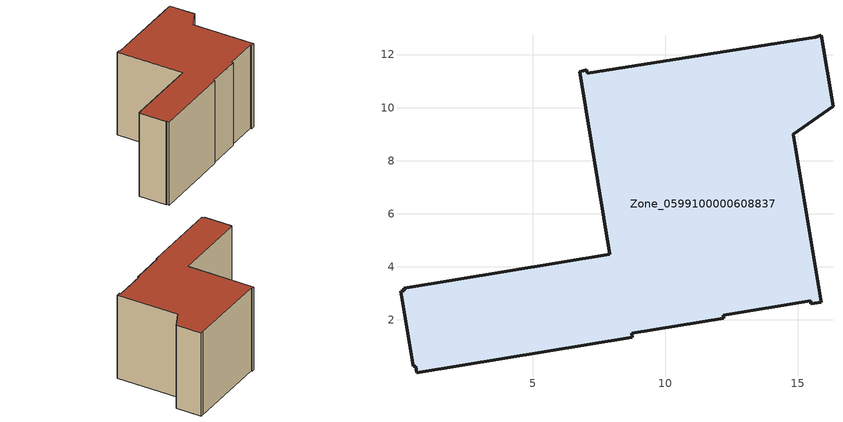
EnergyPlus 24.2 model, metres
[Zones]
Zone_0599100000608837
 floor ground (C_G): 7.91,4.47 6.77,11.35 7.04,11.42 7.05,11.29 15.66,12.66 15.88,12.72 16.32,10.06 14.82,9 15.87,2.66 15.48,2.6 15.47,2.73 12.17,2.18 12.19,2.06 8.73,1.49 8.75,1.35 0.62,0.01 0.58,0.25 0.5,0.24 0.01,3.08 0.15,3.1 0.14,3.18 z0
 wall outside (C_F): 6.77,11.35 7.91,4.47 0.14,3.18 0.15,3.1 0.01,3.08 0.5,0.24 0.58,0.25 0.62,0.01 8.75,1.35 8.73,1.49 12.19,2.06 12.17,2.18 15.47,2.73 15.48,2.6 15.87,2.66 14.82,9 16.32,10.06 15.88,12.72 15.66,12.66 7.05,11.29 7.04,11.42 6.77,11.35 z0:8.99
 roof outside (C_R): 15.66,12.66 7.05,11.29 7.04,11.42 6.77,11.35 7.91,4.47 0.14,3.18 0.15,3.1 0.01,3.08 0.5,0.24 0.58,0.25 0.62,0.01 8.75,1.35 8.73,1.49 12.19,2.06 12.17,2.18 15.47,2.73 15.48,2.6 15.87,2.66 14.82,9 16.32,10.06 15.88,12.72 z8.99
[BUILDING]
Pand.0599100000608837: North Axis=0; Terrain=City; Loads Convergence Tolerance Value=0.04; Temperature Convergence Tolerance Value=0.4; Solar Distribution=FullExterior; Maximum Number of Warmup Days=25; Minimum Number of Warmup Days=1
[Site:Location]
Rotterdam.The.Hague.AP_ZH_NLD Design_Conditions: Latitude=51.96; Longitude=4.45; Time Zone=1; Elevation=-4.5
[SITE:GROUNDTEMPERATURE:BUILDINGSURFACE]
18, 18, 18, 18, 18, 18, 18, 18, 18, 18, 18, 18
[MATERIAL] Thermal Absorptance=0.9; Solar Absorptance=0.7; Visible Absorptance=0.7
Name | Roughness | Thickness | Conductivity | Density | Specific Heat
G.TI.1946 | MediumSmooth | 0.15 | 1 | 540 | 1210
F.TI.1946 | Rough | 0.3 | 0.857143 | 1920 | 840
R.TI.1946 | MediumRough | 0.2 | 0.1 | 1500 | 1000
[CONSTRUCTION]
C_G: G.TI.1946
C_F: F.TI.1946
C_R: R.TI.1946
[ZONE]
Zone_0599100000608837: Type=1; Multiplier=1; Ceiling Height=Autocalculate; Volume=Autocalculate; Floor Area=autocalculate; Part of Total Floor Area=Yes
[ZONEINFILTRATION:DESIGNFLOWRATE]
Infil_Zone_0599100000608837: Zone or ZoneList or Space or SpaceList=Zone_0599100000608837; Schedule=AlwaysOn; Design Flow Rate Calculation Method=Flow/Area; Flow Rate per Floor Area=0.003; Constant Term Coefficient=1; Temperature Term Coefficient=0; Velocity Term Coefficient=0; Velocity Squared Term Coefficient=0
[HVACTEMPLATE:ZONE:IDEALLOADSAIRSYSTEM]
Zone_0599100000608837: Maximum Heating Supply Air Temperature=50; Minimum Cooling Supply Air Temperature=13; Maximum Heating Supply Air Humidity Ratio=0.0156; Minimum Cooling Supply Air Humidity Ratio=0.0077; Heating Limit=NoLimit; Cooling Limit=NoLimit; Dehumidification Control Type=ConstantSensibleHeatRatio; Cooling Sensible Heat Ratio=0.7; Dehumidification Setpoint=60; Humidification Control Type=None; Humidification Setpoint=30; Outdoor Air Method=None; Outdoor Air Flow Rate per Person=0.00944; Outdoor Air Flow Rate per Zone Floor Area=0; Outdoor Air Flow Rate per Zone=0; Demand Controlled Ventilation Type=None; Outdoor Air Economizer Type=NoEconomizer; Heat Recovery Type=None; Sensible Heat Recovery Effectiveness=0.7; Latent Heat Recovery Effectiveness=0.65
[ZONECONTROL:THERMOSTAT]
ThermostatControl_Zone_0599100000608837: Zone or ZoneList=Zone_0599100000608837; Control Type Schedule=DualSetpointControlType; Control 1=Thermostat_Zone_0599100000608837; Temperature Difference Between Cutout And Setpoint=0
[THERMOSTATSETPOINT:DUALSETPOINT]
Thermostat_Zone_0599100000608837: Heating Setpoint Temperature Schedule=HeatingSetpoint_Zone_0599100000608837; Cooling Setpoint Temperature Schedule=CoolingSetpoint_Zone_0599100000608837
[SCHEDULE:COMPACT]
HeatingSetpoint_Zone_0599100000608837: Through: 12/31, For: AllDays, Until: 24:00, 21
CoolingSetpoint_Zone_0599100000608837: Through: 12/31, For: AllDays, Until: 24:00, 24
DualSetpointControlType: Through: 12/31, For: AllDays, Until: 24:00, 4
AlwaysOn: Through: 12/31, For: AllDays, Until: 24:00, 1
